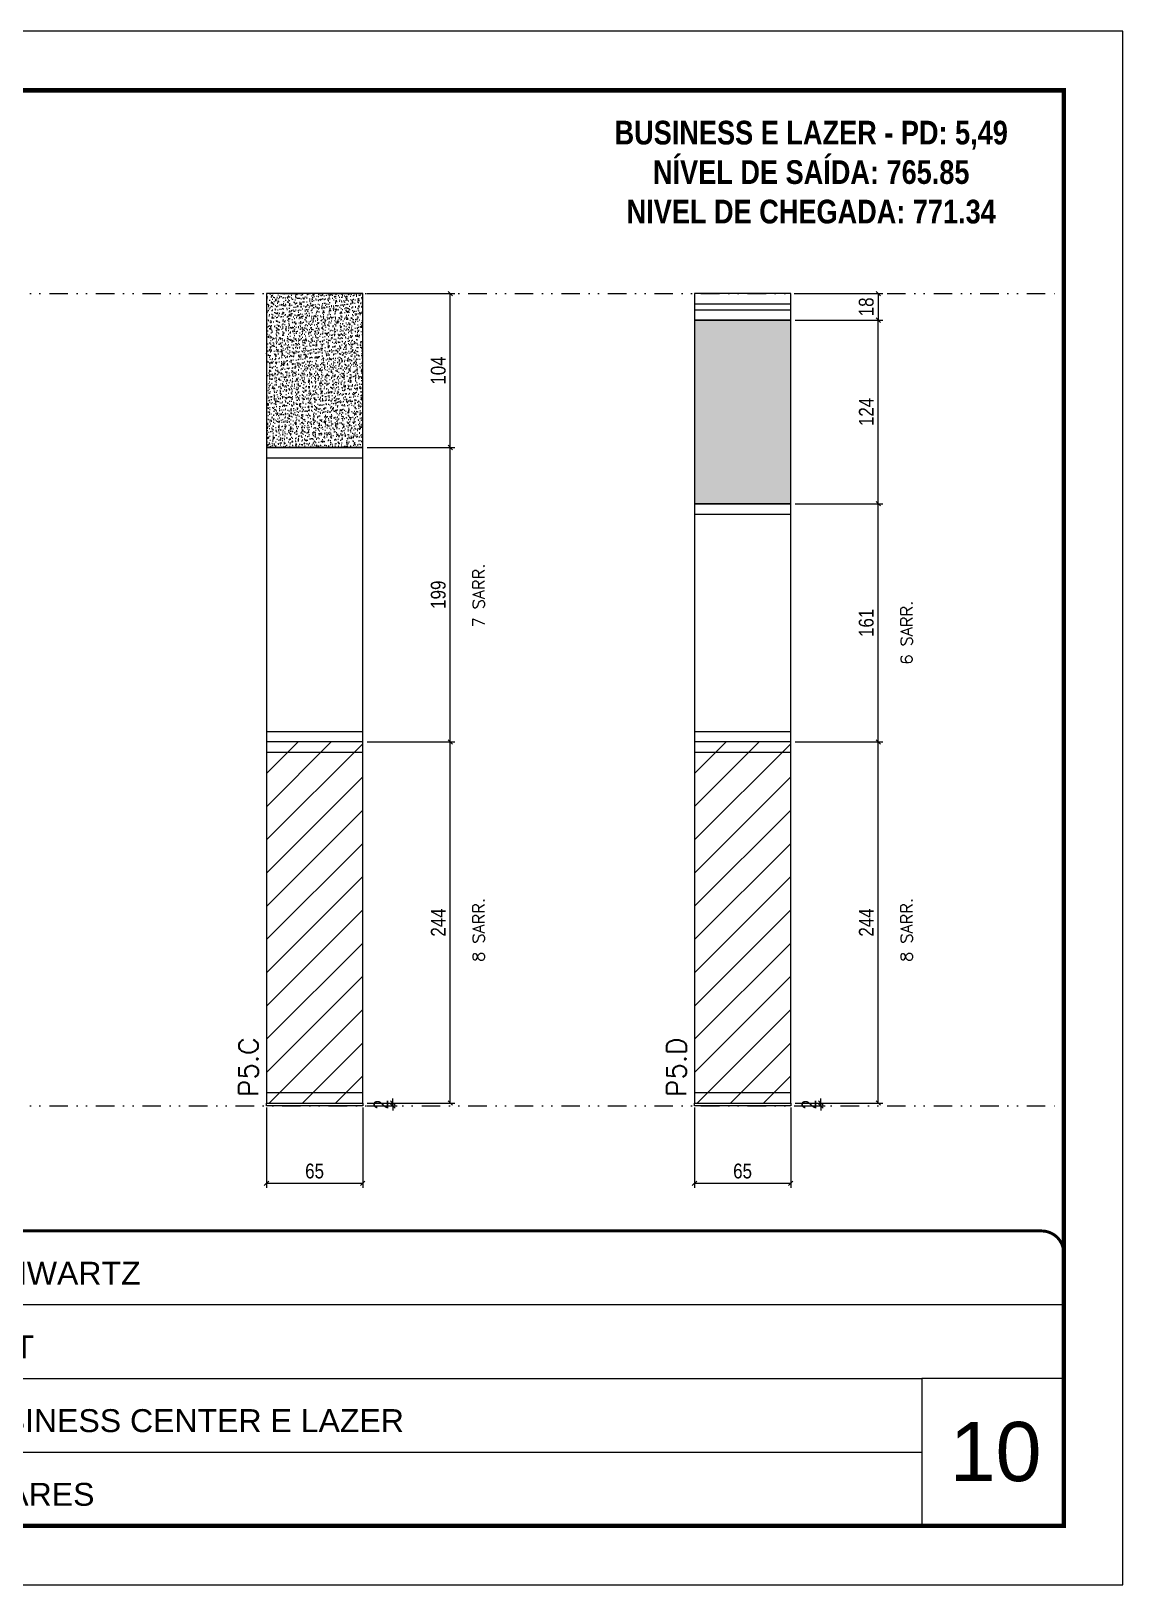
# Model space of a CAD drawing. Extents: x 13379 to 23315, y 867 to 16997.
# Drawn here: x 16732 to 17469, y 13501 to 14551 of the extents above; entities that cross this region are included whole.
import ezdxf

# ---------------------------------------------------------------- set-up
doc = ezdxf.new("R2010")
doc.units = 0
for name, pattern in [('CONTINUO', [0]), ('DASHED', [0.75, 0.5, -0.25]), ('DIVIDE2', [0.625, 0.25, -0.125, 0, -0.125, 0, -0.125])]:
    doc.linetypes.add(name, pattern=pattern)
for name, color, linetype, lineweight in [('CARIMBO', 255, 'Continuous', 9), ('Folhas', 255, 'Continuous', 9), ('Hachura', 251, 'Continuous', 9), ('SARRAFO DE PRESSAO', 251, 'DASHED', 9), ('Texto Seção', 7, 'Continuous', 15)]:
    doc.layers.add(name, color=color, linetype=linetype, lineweight=lineweight)
for name, color, linetype in [('COTA', 241, 'Continuous'), ('NOMENCLATURA', 7, 'Continuous'), ('Nível', 160, 'Continuous'), ('Painéis', 200, 'Continuous'), ('SARR_2.2x7', 40, 'Continuous')]:
    doc.layers.add(name, color=color, linetype=linetype)
doc.styles.add('ARIAL', font='arial.ttf')
doc.styles.add('COTA TECNICA', font='techl___.ttf', dxfattribs={"height": 10})
doc.styles.add('COTA TECNICA-50', font='techl___.ttf', dxfattribs={"height": 10})
doc.styles.add('REGUA-120', font='ROMANS.shx', dxfattribs={"height": 15})
doc.styles.add('ROMANC', font='techb___.ttf', dxfattribs={"height": 2.5})
doc.styles.add('ROMANS', font='romans.shx')
doc.styles.add('Tecnologia', font='')
doc.styles.get('Tecnologia').set_extended_font_data('Forgotten Futurist')
doc.dimstyles.new('COTA PAINEL-50', dxfattribs={"dimtxt": 10, "dimasz": 3, "dimexe": 3, "dimexo": 3, "dimgap": 3, "dimtad": 1, "dimdec": 1, "dimzin": 12, "dimdsep": 46, "dimtxsty": 'COTA TECNICA-50', "dimblk1": 'OBLIQUE', "dimblk2": 'OBLIQUE', "dimsah": 1, "dimcen": 0.9, "dimclrd": 4, "dimclre": 4, "dimclrt": 240, "dimadec": 1, "dimazin": 3, "dimtfac": 1, "dimtdec": 1, "dimtmove": 0, "dimatfit": 3, "dimfxl": 1, "dimtolj": 1, "dimtzin": 12, "dimarcsym": 0})
doc.dimstyles.new('PAINEL', dxfattribs={"dimtxt": 10, "dimasz": 3, "dimexe": 3, "dimexo": 3, "dimgap": 3, "dimtad": 1, "dimdec": 1, "dimzin": 12, "dimdsep": 46, "dimtxsty": 'COTA TECNICA', "dimblk1": 'OBLIQUE', "dimblk2": 'OBLIQUE', "dimsah": 1, "dimcen": 0.9, "dimclrd": 4, "dimclre": 4, "dimclrt": 240, "dimadec": 1, "dimazin": 3, "dimtfac": 1, "dimtdec": 1, "dimtmove": 0, "dimatfit": 3, "dimfxl": 1, "dimtolj": 1, "dimtzin": 12, "dimarcsym": 0})

# ---------------------------------------------------------------- blocks, each defined once
blk = doc.blocks.new('9999999999')
at = {"color": 30, "linetype": 'CONTINUO'}
for p, q in [((98564.6, 34230.2), (98564.6, 34429.4)), ((98564.6, 34379.6), (99584, 34379.6)), ((98564.6, 34329.8), (99488, 34329.8)), ((99584, 34329.8), (99488, 34329.8)), ((99488, 34329.8), (99488, 34230.2)), ((98564.6, 34280), (99488, 34280))]:
    blk.add_line(p, q, dxfattribs=at)
at = {"color": 30, "linetype": 'CONTINUO', "const_width": 2}
blk.add_lwpolyline([(99584, 34230.2), (99584, 34414.4, 0.414214), (99569, 34429.4), (98229, 34429.4, 0.414214), (98214, 34414.4), (98214, 34245.2, 0.414214), (98229, 34230.2), (99584, 34230.2)], format="xyb", dxfattribs=at)
at = {"layer": 'Folhas'}
blk.add_lwpolyline([(98139, 34190.2), (99624, 34190.2), (99624, 35240.2), (98139, 35240.2)], close=True, dxfattribs=at)
at = {"layer": 'Folhas', "color": 30, "const_width": 3}
blk.add_lwpolyline([(98214, 34230.2), (99584, 34230.2), (99584, 35200.2), (98214, 35200.2)], close=True, dxfattribs=at)
at = {"color": 7, "linetype": 'Continuous', "ltscale": 5, "style": 'ARIAL'}
for s, height, p in [('SCHWARTZ', 15.48, (98837.7, 34393.1)), ('GWT', 15.48, (98837.7, 34343.3)), ('BUSINESS CENTER E LAZER', 15.483, (98837.7, 34293.5)), ('NOVA SISTEMAS CONSTRUTIVOS', 11.059, (98263.2, 34267.2)), ('PILARES', 15.48, (98837.7, 34243.7))]:
    blk.add_text(s, height=height, dxfattribs=at).set_placement(p)
at = {"layer": 'Folhas', "color": 7, "style": 'Tecnologia', "width": 1.5}
for s, p in [('CLIENTE:', (98573.7, 34397.2)), ('OBRA:', (98573.7, 34347.3)), ('PAVIMENTO:', (98573.7, 34297.5)), ('PROJETO:', (98573.7, 34247.7))]:
    blk.add_text(s, height=14, dxfattribs=at).set_placement(p)
blk = doc.blocks.new('_Oblique')
at = {"color": 0, "linetype": 'ByBlock', "lineweight": -2}
blk.add_line((-0.5, -0.5), (0.5, 0.5), dxfattribs=at)
blk = doc.blocks.new('*D221')
at = {"layer": 'COTA', "color": 4, "lineweight": -2, "transparency": 16777216}
for p, q in [((16958.8, 14374), (17018, 14374)), ((17015, 14270), (17015, 14374)), ((16958.8, 14270), (17018, 14270))]:
    blk.add_line(p, q, dxfattribs=at)
at = {"layer": 'Defpoints', "color": 0, "transparency": 16777216}
for p in [(16955.8, 14374), (17015, 14374), (16955.8, 14270)]:
    blk.add_point(p, dxfattribs=at)
at = {"layer": 'COTA', "color": 4, "lineweight": -2, "transparency": 16777216, "xscale": 3, "yscale": 3, "zscale": 3}
for p, rotation in [((17015, 14374), 90), ((17015, 14270), 270)]:
    blk.add_blockref('_Oblique', p, dxfattribs=dict(at, rotation=rotation))
at = {"layer": 'COTA', "color": 240, "transparency": 16777216, "insert": (17006.9, 14322), "char_height": 10, "attachment_point": 5, "rotation": 90, "style": 'COTA TECNICA'}
blk.add_mtext('\\A1;104', dxfattribs=at)
blk = doc.blocks.new('*D222')
at = {"layer": 'COTA', "color": 4, "lineweight": -2, "transparency": 16777216}
for p, q in [((16890.8, 13824), (16890.8, 13769.8)), ((16955.8, 13824), (16955.8, 13769.8)), ((16890.8, 13772.8), (16955.8, 13772.8))]:
    blk.add_line(p, q, dxfattribs=at)
at = {"layer": 'Defpoints', "color": 0, "transparency": 16777216}
for p in [(16890.8, 13827), (16955.8, 13827), (16955.8, 13772.8)]:
    blk.add_point(p, dxfattribs=at)
at = {"layer": 'COTA', "color": 4, "lineweight": -2, "transparency": 16777216, "xscale": 3, "yscale": 3, "zscale": 3, "rotation": 180}
blk.add_blockref('_Oblique', (16890.8, 13772.8), dxfattribs=at)
at = {"layer": 'COTA', "color": 4, "lineweight": -2, "transparency": 16777216, "xscale": 3, "yscale": 3, "zscale": 3}
blk.add_blockref('_Oblique', (16955.8, 13772.8), dxfattribs=at)
at = {"layer": 'COTA', "color": 240, "transparency": 16777216, "insert": (16923.3, 13781), "char_height": 10, "attachment_point": 5, "style": 'COTA TECNICA'}
blk.add_mtext('\\A1;65', dxfattribs=at)
blk = doc.blocks.new('*D223')
at = {"layer": 'COTA', "color": 4, "lineweight": -2, "transparency": 16777216}
for p, q in [((16958.8, 14071), (17018, 14071)), ((17015, 13827), (17015, 14071)), ((16958.8, 13827), (17018, 13827))]:
    blk.add_line(p, q, dxfattribs=at)
at = {"layer": 'Defpoints', "color": 0, "transparency": 16777216}
for p in [(16955.8, 14071), (17015, 14071), (16955.8, 13827)]:
    blk.add_point(p, dxfattribs=at)
at = {"layer": 'COTA', "color": 4, "lineweight": -2, "transparency": 16777216, "xscale": 3, "yscale": 3, "zscale": 3}
for p, rotation in [((17015, 14071), 90), ((17015, 13827), 270)]:
    blk.add_blockref('_Oblique', p, dxfattribs=dict(at, rotation=rotation))
at = {"layer": 'COTA', "color": 240, "transparency": 16777216, "insert": (17006.9, 13949), "char_height": 10, "attachment_point": 5, "rotation": 90, "style": 'COTA TECNICA'}
blk.add_mtext('\\A1;244', dxfattribs=at)
blk = doc.blocks.new('*D224')
at = {"layer": 'COTA', "color": 4, "lineweight": -2, "transparency": 16777216}
for p, q in [((16958.8, 14270), (17018, 14270)), ((17015, 14071), (17015, 14270)), ((16958.8, 14071), (17018, 14071))]:
    blk.add_line(p, q, dxfattribs=at)
at = {"layer": 'Defpoints', "color": 0, "transparency": 16777216}
for p in [(16955.8, 14270), (17015, 14270), (16955.8, 14071)]:
    blk.add_point(p, dxfattribs=at)
at = {"layer": 'COTA', "color": 4, "lineweight": -2, "transparency": 16777216, "xscale": 3, "yscale": 3, "zscale": 3}
for p, rotation in [((17015, 14270), 90), ((17015, 14071), 270)]:
    blk.add_blockref('_Oblique', p, dxfattribs=dict(at, rotation=rotation))
at = {"layer": 'COTA', "color": 240, "transparency": 16777216, "insert": (17006.9, 14170.5), "char_height": 10, "attachment_point": 5, "rotation": 90, "style": 'COTA TECNICA'}
blk.add_mtext('\\A1;199', dxfattribs=at)
blk = doc.blocks.new('*D225')
at = {"layer": 'COTA', "color": 4, "lineweight": -2, "transparency": 16777216}
for p, q in [((16976.2, 13827), (16976.2, 13830)), ((16958.8, 13827), (16979.2, 13827)), ((16958.8, 13825), (16979.2, 13825)), ((16976.2, 13825), (16976.2, 13827)), ((16976.2, 13825), (16976.2, 13822))]:
    blk.add_line(p, q, dxfattribs=at)
at = {"layer": 'Defpoints', "color": 0, "transparency": 16777216}
for p in [(16955.8, 13827), (16955.8, 13825), (16976.2, 13827)]:
    blk.add_point(p, dxfattribs=at)
at = {"layer": 'COTA', "color": 4, "lineweight": -2, "transparency": 16777216, "xscale": 3, "yscale": 3, "zscale": 3}
for p, rotation in [((16976.2, 13827), 270), ((16976.2, 13825), 90)]:
    blk.add_blockref('_Oblique', p, dxfattribs=dict(at, rotation=rotation))
at = {"layer": 'COTA', "color": 240, "transparency": 16777216, "insert": (16968.2, 13826), "char_height": 10, "attachment_point": 5, "rotation": 90, "style": 'COTA TECNICA-50'}
blk.add_mtext('\\A1;2', dxfattribs=at)
blk = doc.blocks.new('*D216')
at = {"layer": 'COTA', "color": 4, "lineweight": -2, "transparency": 16777216}
for p, q in [((17248, 14356), (17307.2, 14356)), ((17304.2, 14232), (17304.2, 14356)), ((17248, 14232), (17307.2, 14232))]:
    blk.add_line(p, q, dxfattribs=at)
at = {"layer": 'Defpoints', "color": 0, "transparency": 16777216}
for p in [(17245, 14356), (17304.2, 14356), (17245, 14232)]:
    blk.add_point(p, dxfattribs=at)
at = {"layer": 'COTA', "color": 4, "lineweight": -2, "transparency": 16777216, "xscale": 3, "yscale": 3, "zscale": 3}
for p, rotation in [((17304.2, 14356), 90), ((17304.2, 14232), 270)]:
    blk.add_blockref('_Oblique', p, dxfattribs=dict(at, rotation=rotation))
at = {"layer": 'COTA', "color": 240, "transparency": 16777216, "insert": (17296.1, 14294), "char_height": 10, "attachment_point": 5, "rotation": 90, "style": 'COTA TECNICA'}
blk.add_mtext('\\A1;124', dxfattribs=at)
blk = doc.blocks.new('*D217')
at = {"layer": 'COTA', "color": 4, "lineweight": -2, "transparency": 16777216}
for p, q in [((17180, 13824), (17180, 13769.8)), ((17245, 13824), (17245, 13769.8)), ((17180, 13772.8), (17245, 13772.8))]:
    blk.add_line(p, q, dxfattribs=at)
at = {"layer": 'Defpoints', "color": 0, "transparency": 16777216}
for p in [(17180, 13827), (17245, 13827), (17245, 13772.8)]:
    blk.add_point(p, dxfattribs=at)
at = {"layer": 'COTA', "color": 4, "lineweight": -2, "transparency": 16777216, "xscale": 3, "yscale": 3, "zscale": 3, "rotation": 180}
blk.add_blockref('_Oblique', (17180, 13772.8), dxfattribs=at)
at = {"layer": 'COTA', "color": 4, "lineweight": -2, "transparency": 16777216, "xscale": 3, "yscale": 3, "zscale": 3}
blk.add_blockref('_Oblique', (17245, 13772.8), dxfattribs=at)
at = {"layer": 'COTA', "color": 240, "transparency": 16777216, "insert": (17212.5, 13781), "char_height": 10, "attachment_point": 5, "style": 'COTA TECNICA'}
blk.add_mtext('\\A1;65', dxfattribs=at)
blk = doc.blocks.new('*D218')
at = {"layer": 'COTA', "color": 4, "lineweight": -2, "transparency": 16777216}
for p, q in [((17248, 14071), (17307.2, 14071)), ((17304.2, 13827), (17304.2, 14071)), ((17248, 13827), (17307.2, 13827))]:
    blk.add_line(p, q, dxfattribs=at)
at = {"layer": 'Defpoints', "color": 0, "transparency": 16777216}
for p in [(17245, 14071), (17304.2, 14071), (17245, 13827)]:
    blk.add_point(p, dxfattribs=at)
at = {"layer": 'COTA', "color": 4, "lineweight": -2, "transparency": 16777216, "xscale": 3, "yscale": 3, "zscale": 3}
for p, rotation in [((17304.2, 14071), 90), ((17304.2, 13827), 270)]:
    blk.add_blockref('_Oblique', p, dxfattribs=dict(at, rotation=rotation))
at = {"layer": 'COTA', "color": 240, "transparency": 16777216, "insert": (17296.1, 13949), "char_height": 10, "attachment_point": 5, "rotation": 90, "style": 'COTA TECNICA'}
blk.add_mtext('\\A1;244', dxfattribs=at)
blk = doc.blocks.new('*D219')
at = {"layer": 'COTA', "color": 4, "lineweight": -2, "transparency": 16777216}
for p, q in [((17248, 14232), (17307.2, 14232)), ((17304.2, 14071), (17304.2, 14232)), ((17248, 14071), (17307.2, 14071))]:
    blk.add_line(p, q, dxfattribs=at)
at = {"layer": 'Defpoints', "color": 0, "transparency": 16777216}
for p in [(17245, 14232), (17304.2, 14232), (17245, 14071)]:
    blk.add_point(p, dxfattribs=at)
at = {"layer": 'COTA', "color": 4, "lineweight": -2, "transparency": 16777216, "xscale": 3, "yscale": 3, "zscale": 3}
for p, rotation in [((17304.2, 14232), 90), ((17304.2, 14071), 270)]:
    blk.add_blockref('_Oblique', p, dxfattribs=dict(at, rotation=rotation))
at = {"layer": 'COTA', "color": 240, "transparency": 16777216, "insert": (17296.1, 14151.5), "char_height": 10, "attachment_point": 5, "rotation": 90, "style": 'COTA TECNICA'}
blk.add_mtext('\\A1;161', dxfattribs=at)
blk = doc.blocks.new('*D220')
at = {"layer": 'COTA', "color": 4, "lineweight": -2, "transparency": 16777216}
for p, q in [((17265.4, 13827), (17265.4, 13830)), ((17248, 13827), (17268.4, 13827)), ((17248, 13825), (17268.4, 13825)), ((17265.4, 13825), (17265.4, 13827)), ((17265.4, 13825), (17265.4, 13822))]:
    blk.add_line(p, q, dxfattribs=at)
at = {"layer": 'Defpoints', "color": 0, "transparency": 16777216}
for p in [(17245, 13827), (17245, 13825), (17265.4, 13827)]:
    blk.add_point(p, dxfattribs=at)
at = {"layer": 'COTA', "color": 4, "lineweight": -2, "transparency": 16777216, "xscale": 3, "yscale": 3, "zscale": 3}
for p, rotation in [((17265.4, 13827), 270), ((17265.4, 13825), 90)]:
    blk.add_blockref('_Oblique', p, dxfattribs=dict(at, rotation=rotation))
at = {"layer": 'COTA', "color": 240, "transparency": 16777216, "insert": (17257.4, 13826), "char_height": 10, "attachment_point": 5, "rotation": 90, "style": 'COTA TECNICA-50'}
blk.add_mtext('\\A1;2', dxfattribs=at)
blk = doc.blocks.new('*D226')
at = {"layer": 'COTA', "color": 4, "lineweight": -2, "transparency": 16777216}
for p, q in [((17248, 14374), (17307.2, 14374)), ((17304.2, 14374), (17304.2, 14356)), ((17248, 14356), (17307.2, 14356))]:
    blk.add_line(p, q, dxfattribs=at)
at = {"layer": 'Defpoints', "color": 0, "transparency": 16777216}
for p in [(17245, 14374), (17245, 14356), (17304.2, 14356)]:
    blk.add_point(p, dxfattribs=at)
at = {"layer": 'COTA', "color": 4, "lineweight": -2, "transparency": 16777216, "xscale": 3, "yscale": 3, "zscale": 3}
for p, rotation in [((17304.2, 14374), 90), ((17304.2, 14356), 270)]:
    blk.add_blockref('_Oblique', p, dxfattribs=dict(at, rotation=rotation))
at = {"layer": 'COTA', "color": 240, "transparency": 16777216, "insert": (17296.1, 14365), "char_height": 10, "attachment_point": 5, "rotation": 90, "style": 'COTA TECNICA'}
blk.add_mtext('\\A1;18', dxfattribs=at)

msp = doc.modelspace()

# ---------------------------------------------------------------- hatches: boundary and pattern name
at = {"layer": 'COTA', "linetype": 'ByBlock'}
h = msp.add_hatch(dxfattribs=at)
h.set_pattern_fill('AR-CONC', color=256, scale=0.03)
h.set_pattern_definition([(50, (-114768.855, -18252.118), (5.46554007, -0.47817257), [0.5715, -6.2865]), (355, (-114768.855, -18252.118), (-1.05730264, 5.73170536), [0.4572, -5.02921753]), (100.4514447, (-114768.3994, -18252.158), (4.40823741, 5.25353256), [0.48570026, -5.34270734]), (46.1842, (-114768.855, -18250.594), (8.13237123, -1.26126984), [0.85725, -9.42975]), (96.6355576, (-114768.177, -18250.699), (7.122124, 7.42278374), [0.7285507, -8.01406824]), (351.184151, (-114768.855, -18250.594), (7.122124, 7.42278374), [0.685799, -7.54379196]), (21, (-114768.093, -18250.975), (4.54843174, -3.06795595), [0.5715, -6.2865]), (326, (-114768.093, -18250.975), (1.85406085, 5.52563898), [0.4572, -5.0292]), (71.451445, (-114767.714, -18251.231), (6.40249258, 2.45768307), [0.48570026, -5.34269813]), (37.5, (-114768.8548, -18252.1182), (0.092658098, 2.536651166), [0, -4.96824, 0, -5.1054, 0, -5.04825]), (7.5, (-114768.8548, -18252.1182), (2.004589875, 3.005417245), [0, -2.91084, 0, -4.85394, 0, -1.92405]), (327.5, (-114770.5541, -18252.1182), (4.067717855, -0.17186232), [0, -1.905, 0, -5.9436, 0, -7.8867]), (317.5, (-114771.316, -18252.1182), (4.44387544, 0.76279473), [0, -2.4765, 0, -3.94716, 0, -5.6007])])
h.paths.add_polyline_path([(16955.8, 14374.02), (16890.8, 14374.02), (16890.8, 14270.02), (16955.8, 14270.02)])
h = msp.add_hatch(dxfattribs=at)
h.set_pattern_fill('AR-CONC', color=256, scale=0.03)
h.set_pattern_definition([(50, (-114479.649, -18270.118), (5.46554007, -0.47817257), [0.5715, -6.2865]), (355, (-114479.649, -18270.118), (-1.05730264, 5.73170536), [0.4572, -5.02921753]), (100.4514447, (-114479.1935, -18270.158), (4.40823741, 5.25353256), [0.48570026, -5.34270734]), (46.1842, (-114479.649, -18268.594), (8.13237123, -1.26126984), [0.85725, -9.42975]), (96.6355576, (-114478.971, -18268.699), (7.122124, 7.42278374), [0.7285507, -8.01406824]), (351.184151, (-114479.649, -18268.594), (7.122124, 7.42278374), [0.685799, -7.54379196]), (21, (-114478.887, -18268.975), (4.54843174, -3.06795595), [0.5715, -6.2865]), (326, (-114478.887, -18268.975), (1.85406085, 5.52563898), [0.4572, -5.0292]), (71.451445, (-114478.508, -18269.231), (6.40249258, 2.45768307), [0.48570026, -5.34269813]), (37.5, (-114479.649, -18270.1182), (0.092658098, 2.536651166), [0, -4.96824, 0, -5.1054, 0, -5.04825]), (7.5, (-114479.649, -18270.1182), (2.004589875, 3.005417245), [0, -2.91084, 0, -4.85394, 0, -1.92405]), (327.5, (-114481.3482, -18270.1182), (4.067717855, -0.17186232), [0, -1.905, 0, -5.9436, 0, -7.8867]), (317.5, (-114482.1102, -18270.1182), (4.44387544, 0.76279473), [0, -2.4765, 0, -3.94716, 0, -5.6007])])
h.paths.add_polyline_path([(17245.01, 14356.02), (17180.01, 14356.02), (17180.01, 14232.02), (17245.01, 14232.02)])
at = {"layer": 'Hachura', "linetype": 'ByBlock'}
h = msp.add_hatch(dxfattribs=at)
h.set_pattern_fill('ANSI31', color=256, scale=5)
h.set_pattern_definition([(45, (1471.59, 0), (-11.22532, 11.22532), [])])
h.paths.add_polyline_path([(16890.8, 13834.02), (16890.8, 13827.02), (16955.8, 13827.02), (16955.8, 13834.02)])
h.paths.add_polyline_path([(16955.8, 14064.02), (16890.8, 14064.02), (16890.8, 13834.02), (16955.8, 13834.02)])
h.paths.add_polyline_path([(16890.8, 14071.02), (16890.8, 14064.02), (16955.8, 14064.02), (16955.8, 14071.02)])
h = msp.add_hatch(dxfattribs=at)
h.set_pattern_fill('ANSI31', color=256, scale=5)
h.set_pattern_definition([(45, (1760.795, 0), (-11.22532, 11.22532), [])])
h.paths.add_polyline_path([(17180.01, 13834.02), (17180.01, 13827.02), (17245.01, 13827.02), (17245.01, 13834.02)])
h.paths.add_polyline_path([(17245.01, 14064.02), (17180.01, 14064.02), (17180.01, 13834.02), (17245.01, 13834.02)])
h.paths.add_polyline_path([(17180.01, 14071.02), (17180.01, 14064.02), (17245.01, 14064.02), (17245.01, 14071.02)])

# ---------------------------------------------------------------- linework, layer by layer
at = {"layer": 'COTA', "linetype": 'ByBlock'}
for points in [[(16890.8, 14270.02), (16955.8, 14270.02), (16955.8, 14374.02), (16890.8, 14374.02)], [(17180.01, 14232.02), (17245.01, 14232.02), (17245.01, 14356.02), (17180.01, 14356.02)]]:
    msp.add_lwpolyline(points, close=True, dxfattribs=at)
at = {"layer": 'Nível', "color": 4, "linetype": 'DIVIDE2', "ltscale": 50}
for p, q in [((13378.94, 14374.02), (17429.5, 14374.02)), ((13378.94, 13825.02), (17429.5, 13825.02))]:
    msp.add_line(p, q, dxfattribs=at)
at = {"layer": 'Painéis'}
for p, q in [((16955.8, 14071.02), (16890.8, 14071.02)), ((17245.01, 14071.02), (17180.01, 14071.02))]:
    msp.add_line(p, q, dxfattribs=at)
for points in [[(17180.01, 14356.02), (17245.01, 14356.02), (17245.01, 14374.02), (17180.01, 14374.02)], [(16890.8, 13827.02), (16955.8, 13827.02), (16955.8, 14270.02), (16890.8, 14270.02)], [(17180.01, 13827.02), (17245.01, 13827.02), (17245.01, 14232.02), (17180.01, 14232.02)], [(16890.8, 13827.02), (16955.8, 13827.02), (16955.8, 13825.02), (16890.8, 13825.02)], [(17180.01, 13827.02), (17245.01, 13827.02), (17245.01, 13825.02), (17180.01, 13825.02)]]:
    msp.add_lwpolyline(points, close=True, dxfattribs=at)
at = {"layer": 'SARR_2.2x7', "linetype": 'ByBlock'}
for p, q in [((17180.01, 14367.02), (17245.01, 14367.02)), ((17180.01, 14363.02), (17245.01, 14363.02)), ((16890.8, 14263.02), (16955.8, 14263.02)), ((17180.01, 14225.02), (17245.01, 14225.02)), ((16890.8, 14078.02), (16955.8, 14078.02)), ((17180.01, 14078.02), (17245.01, 14078.02)), ((16890.8, 14064.02), (16955.8, 14064.02)), ((17180.01, 14064.02), (17245.01, 14064.02)), ((16890.8, 13834.02), (16955.8, 13834.02)), ((17180.01, 13834.02), (17245.01, 13834.02))]:
    msp.add_line(p, q, dxfattribs=at)

# ---------------------------------------------------------------- block references
at = {"layer": 'SARRAFO DE PRESSAO', "color": 6, "linetype": 'ByBlock'}
msp.add_blockref('9999999999', (-82154.48, -20688.84), dxfattribs=at)

# ---------------------------------------------------------------- texts
at = {"layer": 'CARIMBO', "style": 'ARIAL'}
msp.add_text('10', height=40, dxfattribs=at).set_placement((17352.36, 13571.51))
at = {"layer": 'NOMENCLATURA', "color": 2, "insert": (17258.88, 14517.43), "char_height": 16, "attachment_point": 2, "style": 'ROMANC'}
msp.add_mtext_dynamic_manual_height_columns('\\PBUSINESS E LAZER - PD: 5,49\\PNÍVEL DE SAÍDA: 765.85\\PNIVEL DE CHEGADA: 771.34', width=376.0554, gutter_width=1, heights=[0], dxfattribs=at)
at = {"layer": 'Texto Seção', "linetype": 'Continuous', "style": 'ROMANS'}
for s, p in [('7 SARR.', (17038.15, 14148.33)), ('6 SARR.', (17327.35, 14123.27)), ('8 SARR.', (17038.15, 13922.4)), ('8 SARR.', (17327.35, 13922.4))]:
    msp.add_text(s, height=8, rotation=90, dxfattribs=at).set_placement(p)
at = {"layer": 'Texto Seção', "char_height": 13, "width": 285.3299, "attachment_point": 1, "rotation": 90, "style": 'REGUA-120'}
for s, insert in [('P5.C', (16872.12, 13831.17)), ('P5.D', (17161.33, 13831.17))]:
    msp.add_mtext(s, dxfattribs=dict(at, insert=insert))

# ---------------------------------------------------------------- dimensions: what is measured, and where the dimension line sits
at = {"layer": 'COTA'}
for base, p1, p2, picture, middle in [((17014.98, 14374.02), (16955.8, 14270.02), (16955.8, 14374.02), '*D221', (17006.88, 14322.02)), ((17304.19, 14356.02), (17245.01, 14232.02), (17245.01, 14356.02), '*D216', (17296.12, 14294.02)), ((17014.98, 14270.02), (16955.8, 14071.02), (16955.8, 14270.02), '*D224', (17006.9, 14170.52)), ((17304.19, 14232.02), (17245.01, 14071.02), (17245.01, 14232.02), '*D219', (17296.09, 14151.52)), ((17014.98, 14071.02), (16955.8, 13827.02), (16955.8, 14071.02), '*D223', (17006.91, 13949.02)), ((17304.19, 14071.02), (17245.01, 13827.02), (17245.01, 14071.02), '*D218', (17296.12, 13949.02))]:
    dim = msp.add_linear_dim(base=base, p1=p1, p2=p2, angle=90, dimstyle='PAINEL', override={"dimarcsym": 2}, dxfattribs=at)
    dim.commit()
    dim.dimension.update_dxf_attribs({"geometry": picture, "text_midpoint": middle})
dim = msp.add_linear_dim(base=(17304.19, 14356.02), p1=(17245.01, 14374.02), p2=(17245.01, 14356.02), angle=90, dimstyle='PAINEL', dxfattribs=at)
dim.commit()
dim.dimension.update_dxf_attribs({"geometry": '*D226', "text_midpoint": (17296.09, 14365.02)})
for base, p1, p2, picture, middle in [((16976.15, 13827.02), (16955.8, 13825.02), (16955.8, 13827.02), '*D225', (16976.15, 13826.02)), ((17265.36, 13827.02), (17245.01, 13825.02), (17245.01, 13827.02), '*D220', (17265.36, 13826.02))]:
    dim = msp.add_linear_dim(base=base, p1=p1, p2=p2, angle=90, dimstyle='COTA PAINEL-50', dxfattribs=at)
    dim.commit()
    dim.dimension.update_dxf_attribs({"geometry": picture, "text_midpoint": middle, "dimtype": 160})
for base, p1, p2, picture, middle in [((16955.8, 13772.84), (16890.8, 13827.02), (16955.8, 13827.02), '*D222', (16923.3, 13780.95)), ((17245.01, 13772.84), (17180.01, 13827.02), (17245.01, 13827.02), '*D217', (17212.51, 13780.95))]:
    dim = msp.add_linear_dim(base=base, p1=p1, p2=p2, dimstyle='PAINEL', override={"dimarcsym": 2}, dxfattribs=at)
    dim.commit()
    dim.dimension.update_dxf_attribs({"geometry": picture, "text_midpoint": middle})

doc.saveas('drawing.dxf')
